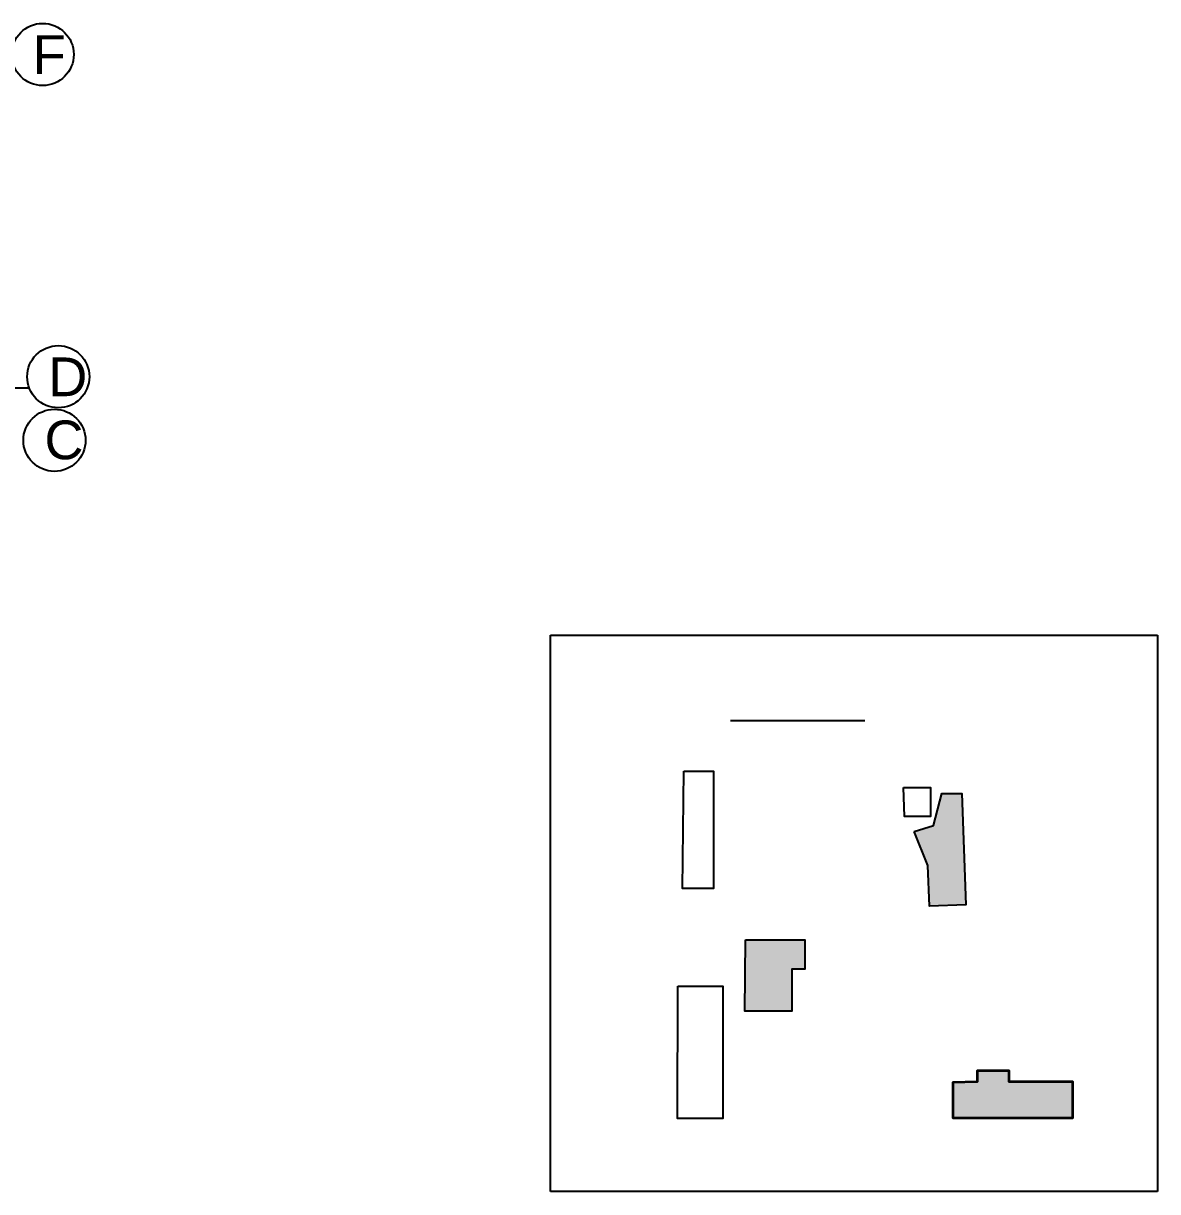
# Model space of a CAD drawing. Header units: millimetres. Extents: x -6014 to 220479, y -27718 to 28747.
# Drawn here: x 209210 to 220479, y 11596 to 23203 of the extents above; entities that cross this region are included whole.
import ezdxf

# ---------------------------------------------------------------- set-up
doc = ezdxf.new("R2010")
doc.units = ezdxf.units.MM
doc.header["$MEASUREMENT"] = 0
doc.linetypes.add('ACAD_ISO02W100', pattern=[15, 12, -3])
doc.layers.add('Plan 1', color=7, linetype='Continuous')
doc.styles.get("Standard").update_dxf_attribs({"font": 'arial.ttf'})
picture_1 = doc.add_image_def('image1.png', size_in_pixel=(672, 616))

msp = doc.modelspace()

# ---------------------------------------------------------------- hatches: boundary and pattern name
at = {"true_color": 0x58ba48, "transparency": 33554643}
h = msp.add_hatch(color=85, dxfattribs=at)
h.dxf.hatch_style = 1
h.paths.add_polyline_path([(218532.67377, 15551.08005), (218333.52602, 15551.08005), (218251.11996, 15235.39825), (218058.83933, 15173.63427), (218196.5986, 14837.63634), (218211.69992, 14432.68735), (218573.87709, 14446.19363)])
at = {"true_color": 0xfecc66, "transparency": 33554559}
h = msp.add_hatch(color=31, dxfattribs=at)
h.dxf.hatch_style = 1
h.paths.add_polyline_path([(216843.34974, 13807.96737), (216973.82625, 13807.96737), (216973.82625, 14096.19877), (216383.24955, 14096.19877), (216376.38242, 13389.34586), (216843.34974, 13389.34586)])
at = {"true_color": 0x991b1e, "transparency": 33554539}
h = msp.add_hatch(color=244, dxfattribs=at)
h.dxf.hatch_style = 1
h.paths.add_polyline_path([(219637.53752, 12685.45848), (219004.00184, 12685.45848), (219004.00184, 12795.70293), (218685.65769, 12795.70293), (218685.65769, 12685.45848), (218446.11185, 12679.15875), (218446.11185, 12329.52623), (219637.53752, 12329.52623)])

# ---------------------------------------------------------------- linework, layer by layer
at = {"color": 1}
for points in [[(216236.23914, 16276.37863), (217568.97376, 16276.37863)], [(215773.31692, 15772.51022), (216066.84357, 15772.51022), (216066.84357, 14609.13335), (215759.84725, 14609.13335), (215773.31692, 15772.51022)], [(217955.83132, 15612.84377), (218223.65146, 15612.84377), (218223.65146, 15324.61263), (217962.69844, 15324.61263), (217955.83132, 15612.84377)], [(216383.24955, 14096.19877), (216973.82625, 14096.19877), (216973.82625, 13807.96737), (216843.34974, 13807.96737), (216843.34974, 13389.34586), (216376.38242, 13389.34586), (216383.24955, 14096.19877)], [(215713.23632, 13636.04375), (216158.08076, 13636.04375), (216158.08076, 12322.90733), (215710.26678, 12322.90733), (215713.23632, 13636.04375)]]:
    msp.add_lwpolyline(points, dxfattribs=at)
at = {"color": 114, "true_color": 0x139b48}
msp.add_lwpolyline([(218058.83933, 15173.63427), (218251.11995, 15235.39825), (218333.52602, 15551.08005), (218532.67377, 15551.08005), (218573.87709, 14446.19363), (218211.69992, 14432.68735), (218196.5986, 14837.63634), (218058.83933, 15173.63427)], dxfattribs=at)
at = {"color": 244, "lineweight": 35, "true_color": 0x991b1e}
msp.add_lwpolyline([(218446.11185, 12679.15875), (218446.11185, 12329.52623), (219637.53752, 12329.52623), (219637.53752, 12685.45848), (219004.00184, 12685.45848), (219004.00184, 12795.70293), (218685.65769, 12795.70293), (218685.65769, 12685.45848), (218446.11185, 12679.15875), (218446.11185, 12329.52623)], dxfattribs=at)
at = {"layer": 'Plan 1', "color": 251, "linetype": 'ACAD_ISO02W100', "ltscale": 30, "true_color": 0x636466}
msp.add_line((187416.63988, 19580.74269), (209269.32379, 19580.74269), dxfattribs=at)
at = {"layer": 'Plan 1'}
for centre in [(209401.98319, 22894.74018), (209557.02003, 19692.75519), (209518.83895, 19060.7649)]:
    msp.add_circle(centre, 308.73277, dxfattribs=at)

# ---------------------------------------------------------------- texts
at = {"layer": 'Plan 1', "char_height": 384.87481, "attachment_point": 7}
for s, insert in [('F', (209302.49026, 22701.24513)), ('D', (209457.5271, 19499.26015)), ('C', (209419.34603, 18867.26986))]:
    msp.add_mtext_dynamic_manual_height_columns(s, width=384.8748082, gutter_width=0.54982, heights=[0], dxfattribs=dict(at, insert=insert))

# ---------------------------------------------------------------- pictures from other files: only their frames are drawn
at = {"color": 1}
image = msp.add_image(picture_1, insert=(214448.33098, 11596.02734), size_in_units=(6030.84565, 5528.27517), dxfattribs=at)
image.dxf.flags = 7

doc.saveas('drawing.dxf')
